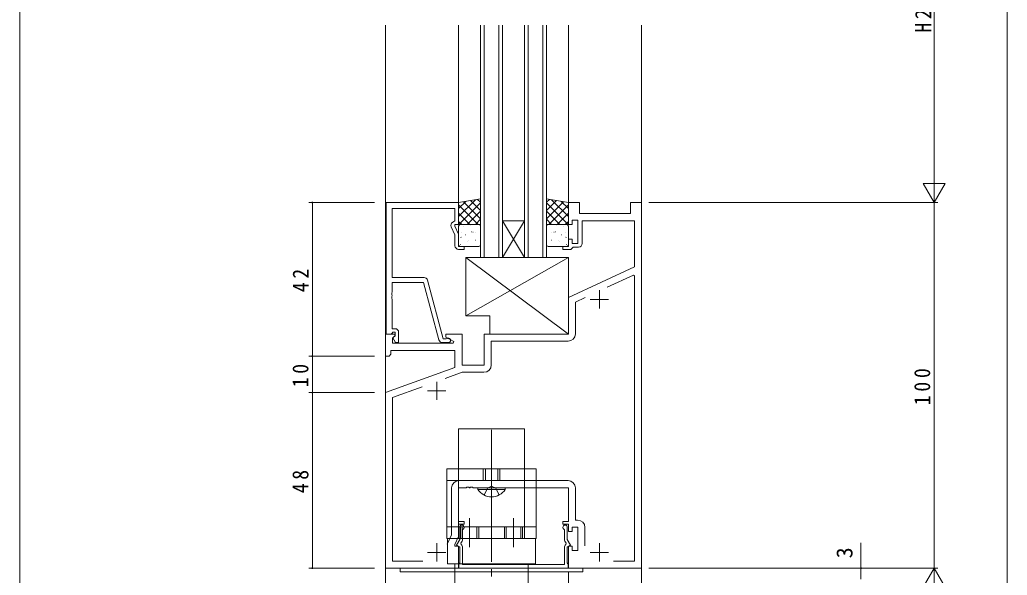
# Model space of a CAD drawing. Units: millimetres, scale not verified. Extents: x -567 to 567, y -403 to 403.
# Drawn here: x -562.7 to -292.7, y 69.6 to 221.5 of the extents above; entities that cross this region are included whole.
import ezdxf
from ezdxf.enums import TextEntityAlignment as Align

# ---------------------------------------------------------------- set-up
doc = ezdxf.new("R2010")
doc.units = ezdxf.units.MM
doc.header["$LTSCALE"] = 2
doc.linetypes.add('USER2', pattern=[13, 10, -1, 1, -1])
doc.linetypes.add('USER4', pattern=[4, 3, -1])
for name, color, linetype, lineweight in [('0-1_YKK_ZWAK', 7, 'Continuous', 18), ('0-3_YKK_11', 7, 'Continuous', 18), ('0-4_YKK_12', 2, 'Continuous', 18), ('0-5_YKK_13', 4, 'Continuous', 18), ('0-6_YKK_D', 6, 'Continuous', 18)]:
    doc.layers.add(name, color=color, linetype=linetype, lineweight=lineweight)
doc.styles.add('ＭＳ ゴシック', font='')
doc.styles.get('ＭＳ ゴシック').set_extended_font_data('MS Gothic')

msp = doc.modelspace()

# ---------------------------------------------------------------- linework, layer by layer
at = {"layer": '0-1_YKK_ZWAK'}
msp.add_line((-562.726, -351), (-562.726, 399), dxfattribs=at)
at = {"layer": '0-3_YKK_11'}
for p, q in [((-462.526, 171.5), (-442.726, 171.5)), ((-462.526, 135.5), (-462.526, 171.5)), ((-442.726, 171.5), (-442.726, 165.5)), ((-412.726, 171.5), (-412.726, 165.5)), ((-409.726, 171.5), (-412.726, 171.5)), ((-409.726, 168.5), (-409.726, 171.5)), ((-395.726, 171.5), (-395.726, 168.5)), ((-392.726, 171.5), (-395.726, 171.5)), ((-392.726, 71.5), (-392.726, 171.5)), ((-460.896, 169.87), (-460.896, 151)), ((-443.726, 169.87), (-460.896, 169.87)), ((-443.726, 166.5), (-443.726, 169.87)), ((-395.726, 168.5), (-409.726, 168.5)), ((-443.726, 162.634), (-444.759, 164.849)), ((-444.353, 166.138), (-443.726, 166.5)), ((-443.726, 165.5), (-443.726, 165)), ((-442.726, 165.5), (-443.726, 165.5)), ((-443.726, 165), (-442.726, 162.855)), ((-412.726, 165.5), (-411.726, 165.5)), ((-411.726, 166.7), (-410.126, 166.7)), ((-411.726, 165.5), (-411.726, 166.7)), ((-410.126, 166.7), (-410.126, 160.3)), ((-408.926, 166.5), (-394.656, 166.5)), ((-408.926, 160.3), (-408.926, 166.5)), ((-394.656, 166.5), (-394.656, 153.926)), ((-443.726, 159.7), (-443.726, 162.634)), ((-442.726, 162.855), (-442.726, 159.5)), ((-442.726, 159.5), (-441.226, 159.5)), ((-441.226, 159.5), (-441.226, 158.7)), ((-414.226, 159.5), (-414.226, 158.7)), ((-412.726, 159.5), (-414.226, 159.5)), ((-412.726, 161.5), (-412.726, 159.5)), ((-411.726, 161.5), (-412.726, 161.5)), ((-411.726, 160.3), (-411.726, 161.5)), ((-410.126, 160.3), (-411.726, 160.3)), ((-411.726, 159), (-411.426, 159.3)), ((-411.426, 159.3), (-409.926, 159.3)), ((-441.226, 158.7), (-442.726, 158.7)), ((-414.226, 158.7), (-412.026, 158.7)), ((-412.026, 158.7), (-411.726, 159)), ((-394.656, 153.926), (-412.726, 145.5)), ((-394.934, 151.667), (-402.103, 148.324)), ((-394.656, 151.49), (-394.934, 151.667)), ((-394.656, 73.43), (-394.656, 151.49)), ((-460.896, 151), (-452.195, 151)), ((-460.896, 149.6), (-460.896, 146.958)), ((-452.295, 149.6), (-460.896, 149.6)), ((-448.099, 133.941), (-452.295, 149.6)), ((-451.229, 150.259), (-446.926, 134.2)), ((-460.896, 146.958), (-461.016, 146.775)), ((-461.016, 146.775), (-461.016, 146.225)), ((-461.016, 146.225), (-460.896, 146.042)), ((-460.896, 145.958), (-461.016, 145.775)), ((-460.896, 146.042), (-460.896, 145.958)), ((-404.226, 147.5), (-404.226, 142.5)), ((-461.016, 145.775), (-461.016, 145.225)), ((-461.016, 145.225), (-460.896, 145.042)), ((-460.896, 145.042), (-460.896, 137)), ((-412.726, 145.5), (-412.726, 135.5)), ((-408.137, 145.51), (-410.796, 144.27)), ((-410.796, 144.27), (-410.796, 135.57)), ((-406.726, 145), (-401.726, 145)), ((-462.726, 135.5), (-462.726, 129.5)), ((-460.25, 135.5), (-462.726, 135.5)), ((-461.196, 135.5), (-462.526, 135.5)), ((-460.896, 135.8), (-461.196, 135.5)), ((-460.896, 137), (-460.126, 137)), ((-460.696, 136), (-460.896, 135.8)), ((-460.796, 134.406), (-460.09, 135.112)), ((-460.7, 134.5), (-460.126, 135.074)), ((-460.126, 136), (-460.696, 136)), ((-460.09, 135.112), (-460.25, 135.5)), ((-460.126, 135.074), (-460.126, 136)), ((-459.126, 136), (-459.126, 133.2)), ((-446.226, 135.5), (-446.226, 134.7)), ((-441.726, 135.5), (-446.226, 135.5)), ((-441.726, 127), (-441.726, 135.5)), ((-435.726, 135.5), (-435.726, 127)), ((-412.726, 135.5), (-435.726, 135.5)), ((-460.796, 133), (-460.796, 134.406)), ((-444.182, 133), (-460.796, 133)), ((-459.949, 133.2), (-460.7, 134.5)), ((-459.126, 133.2), (-459.949, 133.2)), ((-445.526, 133.2), (-447.133, 133.2)), ((-446.926, 134.2), (-446.092, 134.2)), ((-446.226, 134.7), (-444.061, 133.45)), ((-446.092, 134.2), (-445.903, 134.267)), ((-444.061, 133.45), (-444.182, 133)), ((-433.796, 133.57), (-433.796, 127.07)), ((-412.796, 133.57), (-433.796, 133.57)), ((-461.726, 129.5), (-461.226, 130)), ((-461.226, 131.07), (-443.726, 131.07)), ((-461.226, 130), (-461.226, 131.07)), ((-443.726, 131.07), (-443.726, 126.415)), ((-462.726, 129.5), (-461.726, 129.5)), ((-435.726, 127), (-441.726, 127)), ((-443.726, 126.415), (-462.726, 119.5)), ((-441.78, 125.07), (-446.392, 123.391)), ((-435.796, 125.07), (-441.78, 125.07)), ((-448.726, 122.5), (-448.726, 117.5)), ((-462.726, 119.5), (-462.726, 71.5)), ((-452.694, 121.098), (-460.796, 118.149)), ((-451.226, 120), (-446.226, 120)), ((-460.796, 118.149), (-460.796, 73.43)), ((-442.656, 95.43), (-412.796, 95.43)), ((-444.656, 80.572), (-444.656, 93.43)), ((-442.726, 93.5), (-440.684, 93.5)), ((-442.726, 84.3), (-442.726, 93.5)), ((-440.684, 93.5), (-440.501, 93.62)), ((-440.501, 93.62), (-439.951, 93.62)), ((-439.951, 93.62), (-439.768, 93.5)), ((-439.768, 93.5), (-439.684, 93.5)), ((-439.684, 93.5), (-439.501, 93.62)), ((-439.501, 93.62), (-438.951, 93.62)), ((-438.951, 93.62), (-438.768, 93.5)), ((-438.768, 93.5), (-412.726, 93.5)), ((-412.726, 93.5), (-412.726, 84.3)), ((-410.796, 93.43), (-410.796, 84.63)), ((-441.226, 84.3), (-442.726, 84.3)), ((-441.226, 83.5), (-441.226, 84.3)), ((-414.226, 84.3), (-414.226, 83.5)), ((-412.726, 84.3), (-414.226, 84.3)), ((-410.796, 84.63), (-410.196, 84.63)), ((-442.726, 83.5), (-441.226, 83.5)), ((-442.726, 80.144), (-442.726, 83.5)), ((-442.426, 82.7), (-442.426, 79.351)), ((-441.626, 81.952), (-441.493, 82.201)), ((-441.626, 79.405), (-441.626, 81.952)), ((-414.226, 83.5), (-412.726, 83.5)), ((-413.959, 82.201), (-413.826, 81.952)), ((-413.826, 81.952), (-413.826, 79.405)), ((-413.026, 79.351), (-413.026, 82.7)), ((-412.726, 83.5), (-412.726, 81.5)), ((-412.726, 81.5), (-411.726, 81.5)), ((-411.726, 82.7), (-410.126, 82.7)), ((-411.726, 81.5), (-411.726, 82.7)), ((-410.126, 82.7), (-410.126, 76.3)), ((-408.196, 82.63), (-408.196, 77.6)), ((-445.821, 78.073), (-444.656, 80.572)), ((-443.726, 78), (-442.726, 80.144)), ((-442.426, 79.351), (-443.336, 77.775)), ((-442.098, 78.319), (-441.76, 78.905)), ((-442.02, 77.93), (-442.098, 78.319)), ((-413.692, 78.905), (-413.354, 78.319)), ((-413.354, 78.319), (-413.432, 77.93)), ((-412.116, 77.775), (-413.026, 79.351)), ((-451.226, 75.8), (-446.226, 75.8)), ((-448.726, 78.3), (-448.726, 73.3)), ((-443.726, 77.5), (-443.726, 78)), ((-442.726, 77.5), (-443.726, 77.5)), ((-443.336, 77.775), (-442.426, 77.25)), ((-442.726, 71.5), (-442.726, 77.5)), ((-442.426, 77.25), (-442.426, 72.933)), ((-441.626, 72.5), (-441.626, 77.135)), ((-413.826, 77.135), (-413.826, 72.5)), ((-413.026, 77.25), (-412.116, 77.775)), ((-413.026, 72.933), (-413.026, 77.25)), ((-412.726, 77.5), (-412.726, 71.5)), ((-411.726, 77.5), (-412.726, 77.5)), ((-411.726, 76.3), (-411.726, 77.5)), ((-410.126, 76.3), (-411.726, 76.3)), ((-406.726, 75.8), (-401.726, 75.8)), ((-404.226, 78.3), (-404.226, 73.3)), ((-460.796, 73.43), (-452.535, 73.43)), ((-442.426, 72.933), (-442.576, 72.673)), ((-412.876, 72.673), (-413.026, 72.933)), ((-400.417, 73.43), (-394.656, 73.43)), ((-400.417, 73.43), (-394.656, 73.43)), ((-462.726, 71.5), (-442.726, 71.5)), ((-442.576, 72.673), (-442.676, 72.5)), ((-442.676, 72.5), (-442.676, 71.5)), ((-442.676, 71.5), (-412.776, 71.5)), ((-413.826, 72.5), (-441.626, 72.5)), ((-412.776, 72.5), (-412.876, 72.673)), ((-412.776, 71.5), (-412.776, 72.5)), ((-412.726, 71.5), (-392.726, 71.5))]:
    msp.add_line(p, q, dxfattribs=at)
for centre, radius, start, end in [((-443.853, 165.272), 1, 120.00002, 205.00003), ((-442.726, 159.7), 1, 180.00001, 269.99999), ((-409.926, 160.3), 1, 270.00001, 359.99999), ((-452.195, 150), 1, 14.99997, 89.99998), ((-460.126, 136), 1, 0.00001, 89.99999), ((-412.796, 135.57), 2, 270.00001, 359.99999), ((-447.133, 134.2), 1, 195, 270.00001), ((-445.526, 133.8), 0.6, 270.00003, 128.94244), ((-435.796, 127.07), 2, 270.00001, 359.99999), ((-442.656, 93.43), 2, 90.00001, 179.99999), ((-412.796, 93.43), 2, 0.00001, 89.99999), ((-410.196, 82.63), 2, 0.00001, 89.99999), ((-441.826, 82.7), 0.6, 303.74896, 179.99997), ((-413.626, 82.7), 0.6, 0.00003, 236.25104), ((-442.626, 79.405), 1, 329.99995, 359.99996), ((-412.826, 79.405), 1, 180.00004, 210.00005), ((-442.626, 77.135), 1, 0.00003, 52.71197), ((-412.826, 77.135), 1, 127.28803, 179.99997)]:
    msp.add_arc(centre, radius, start, end, dxfattribs=at)
at = {"layer": '0-4_YKK_12'}
for p, q in [((-462.726, 220), (-462.726, -73.5)), ((-442.726, 220), (-442.726, 171.3)), ((-436.726, 156.5), (-436.726, 220)), ((-435.726, 220), (-435.726, 156.5)), ((-431.726, 156.5), (-431.726, 220)), ((-430.726, 220), (-430.726, 156.5)), ((-424.726, 156.5), (-424.726, 220)), ((-423.726, 220), (-423.726, 156.5)), ((-419.726, 156.5), (-419.726, 220)), ((-418.726, 220), (-418.726, 156.5)), ((-412.726, 171.3), (-412.726, 220)), ((-392.726, 220), (-392.726, -73.5)), ((-424.726, 156.5), (-430.726, 166.5)), ((-430.726, 156.5), (-424.726, 166.5)), ((-430.726, 166.5), (-424.726, 166.5)), ((-430.726, 156.5), (-436.726, 156.5)), ((-430.726, 156.5), (-424.726, 156.5)), ((-418.726, 156.5), (-424.726, 156.5)), ((-412.726, 70.5), (-412.726, -73.5))]:
    msp.add_line(p, q, dxfattribs=at)
at = {"layer": '0-5_YKK_13'}
for p, q in [((-436.726, 172.5), (-442.726, 171.5)), ((-438.102, 172.271), (-442.726, 167.647)), ((-440.796, 171.822), (-442.726, 169.892)), ((-442.726, 171.5), (-442.726, 165.5)), ((-442.726, 170.834), (-437.392, 165.5)), ((-436.726, 171.402), (-442.628, 165.5)), ((-441.372, 171.726), (-436.726, 167.079)), ((-439.448, 172.046), (-436.726, 169.324)), ((-437.524, 172.367), (-436.726, 171.57)), ((-436.726, 165.5), (-436.726, 172.5)), ((-418.726, 165.5), (-418.726, 172.5)), ((-418.726, 172.5), (-412.726, 171.5)), ((-417.928, 172.367), (-418.726, 171.57)), ((-416.004, 172.046), (-418.726, 169.324)), ((-414.08, 171.726), (-418.726, 167.079)), ((-418.726, 171.402), (-412.824, 165.5)), ((-412.726, 170.834), (-418.06, 165.5)), ((-417.35, 172.271), (-412.726, 167.647)), ((-414.656, 171.822), (-412.726, 169.892)), ((-412.726, 171.5), (-412.726, 165.5)), ((-442.726, 168.589), (-439.637, 165.5)), ((-436.726, 169.157), (-440.383, 165.5)), ((-418.726, 169.157), (-415.069, 165.5)), ((-412.726, 168.589), (-415.815, 165.5)), ((-442.726, 166.344), (-441.882, 165.5)), ((-442.726, 165.5), (-436.726, 165.5)), ((-442.726, 160), (-442.726, 165)), ((-442.226, 165.5), (-437.226, 165.5)), ((-441.491, 164.879), (-441.448, 164.855)), ((-440.099, 165.405), (-440.092, 165.398)), ((-439.415, 165.312), (-439.371, 165.288)), ((-436.726, 166.912), (-438.138, 165.5)), ((-436.726, 165), (-436.726, 160)), ((-418.726, 166.912), (-417.314, 165.5)), ((-412.726, 165.5), (-418.726, 165.5)), ((-418.726, 165), (-418.726, 160)), ((-413.226, 165.5), (-418.226, 165.5)), ((-416.037, 165.312), (-416.081, 165.288)), ((-415.353, 165.405), (-415.36, 165.398)), ((-413.961, 164.879), (-414.005, 164.855)), ((-412.726, 166.344), (-413.57, 165.5)), ((-412.726, 160), (-412.726, 165)), ((-442.09, 162.008), (-442.043, 161.92)), ((-441.918, 163.423), (-441.912, 163.415)), ((-440.848, 162.688), (-440.804, 162.664)), ((-439.2, 163.533), (-439.154, 163.444)), ((-438.824, 163.422), (-438.78, 163.398)), ((-438.157, 163.238), (-438.151, 163.23)), ((-436.747, 163.854), (-436.726, 163.843)), ((-418.705, 163.854), (-418.726, 163.843)), ((-417.295, 163.238), (-417.301, 163.23)), ((-416.628, 163.422), (-416.672, 163.398)), ((-416.252, 163.533), (-416.298, 163.444)), ((-414.604, 162.688), (-414.648, 162.664)), ((-413.534, 163.423), (-413.541, 163.415)), ((-413.362, 162.008), (-413.409, 161.92)), ((-442.282, 160.064), (-442.238, 160.04)), ((-437.226, 159.5), (-442.226, 159.5)), ((-440.257, 160.798), (-440.213, 160.774)), ((-439.943, 161.218), (-439.937, 161.21)), ((-438.181, 161.23), (-438.137, 161.206)), ((-418.226, 159.5), (-413.226, 159.5)), ((-417.271, 161.23), (-417.315, 161.206)), ((-415.509, 161.218), (-415.515, 161.21)), ((-415.195, 160.798), (-415.239, 160.774)), ((-413.17, 160.064), (-413.214, 160.04)), ((-440.725, 156.5), (-412.726, 135.5)), ((-440.725, 140.5), (-412.726, 156.5)), ((-440.725, 156.5), (-412.726, 156.5)), ((-440.725, 140.5), (-440.725, 156.5)), ((-412.726, 156.5), (-412.726, 135.5)), ((-434.226, 140.5), (-440.725, 140.5)), ((-434.226, 135.5), (-434.226, 140.5)), ((-412.726, 135.5), (-434.226, 135.5)), ((-442.726, 79.63), (-442.726, 109.63)), ((-424.726, 109.63), (-442.726, 109.63)), ((-424.726, 79.63), (-424.726, 109.63)), ((-445.926, 98.63), (-445.926, 79.63)), ((-445.926, 98.63), (-421.526, 98.63)), ((-421.526, 98.63), (-421.526, 79.63)), ((-437.476, 93.5), (-429.976, 93.5)), ((-437.476, 92.991), (-437.476, 93.5)), ((-437.476, 92.991), (-429.976, 92.991)), ((-429.976, 92.991), (-429.976, 93.5)), ((-445.926, 82.83), (-421.526, 82.83)), ((-445.926, 79.63), (-421.526, 79.63)), ((-421.726, 79.63), (-445.726, 79.63)), ((-445.726, 79.63), (-445.726, 72.633)), ((-421.726, 79.63), (-421.726, 72.633)), ((-458.726, 71.5), (-408.726, 71.5)), ((-458.726, 70.5), (-458.726, 71.5)), ((-458.726, 70.5), (-408.726, 70.5)), ((-445.726, 72.633), (-421.726, 72.633)), ((-443.726, 72.633), (-443.726, 67.497)), ((-423.726, 72.633), (-423.726, 67.497)), ((-408.726, 70.5), (-408.726, 71.5))]:
    msp.add_line(p, q, dxfattribs=at)
at = {"layer": '0-5_YKK_13', "linetype": 'USER2'}
for p, q in [((-433.726, 47.196), (-433.726, 109.297)), ((-433.726, 88.5), (-433.726, 106)), ((-433.726, 100.328), (-433.726, 93.818)), ((-439.726, 77.269), (-439.726, 85.191)), ((-427.726, 77.269), (-427.726, 85.191))]:
    msp.add_line(p, q, dxfattribs=at)
at = {"layer": '0-5_YKK_13', "linetype": 'USER4'}
for p, q in [((-435.976, 98.63), (-435.976, 95.43)), ((-435.426, 95.43), (-435.426, 98.63)), ((-432.026, 95.43), (-432.026, 98.63)), ((-431.476, 98.63), (-431.476, 95.43)), ((-445.926, 95.43), (-421.526, 95.43)), ((-435.776, 91.491), (-434.871, 93.346)), ((-434.871, 93.346), (-433.726, 93.955)), ((-432.581, 93.346), (-433.726, 93.955)), ((-431.676, 91.491), (-432.581, 93.346)), ((-442.226, 79.63), (-442.226, 82.83)), ((-441.726, 79.63), (-441.726, 82.83)), ((-437.726, 79.63), (-437.726, 82.83)), ((-437.226, 79.63), (-437.226, 82.83)), ((-430.226, 79.63), (-430.226, 82.83)), ((-429.726, 79.63), (-429.726, 82.83)), ((-425.726, 79.63), (-425.726, 82.83)), ((-425.226, 79.63), (-425.226, 82.83))]:
    msp.add_line(p, q, dxfattribs=at)
at = {"layer": '0-5_YKK_13'}
for centre, radius, start, end in [((-442.226, 165), 0.5, 90, 180), ((-437.226, 165), 0.5, 0, 90), ((-418.226, 165), 0.5, 90, 180), ((-413.226, 165), 0.5, 0, 90), ((-442.226, 160), 0.5, 180, 270), ((-437.226, 160), 0.5, 270, 0), ((-418.226, 160), 0.5, 180, 270), ((-413.226, 160), 0.5, 270, 0), ((-433.726, 95.527), 4.527, 214.06671, 325.93329)]:
    msp.add_arc(centre, radius, start, end, dxfattribs=at)
at = {"layer": '0-6_YKK_D'}
for p, q in [((-312.726, 177.5), (-312.726, 265.5)), ((-292.726, 264.5), (-292.726, -221.5)), ((-312.726, 171.5), (-312.726, 181.892)), ((-309.726, 176.696), (-315.726, 176.696)), ((-312.726, 171.5), (-315.726, 176.696)), ((-312.726, 171.5), (-309.726, 176.696)), ((-465.726, 171.5), (-483.726, 171.5)), ((-482.726, 171.5), (-482.726, 129.5)), ((-390.726, 171.5), (-311.726, 171.5)), ((-390.726, 171.5), (-311.726, 171.5)), ((-312.726, 71.5), (-312.726, 171.5)), ((-465.726, 129.5), (-483.726, 129.5)), ((-465.726, 129.5), (-483.726, 129.5)), ((-482.726, 129.5), (-482.726, 119.5)), ((-465.726, 119.5), (-483.726, 119.5)), ((-465.726, 119.5), (-483.726, 119.5)), ((-482.726, 119.5), (-482.726, 71.5)), ((-332.726, 71.5), (-332.726, 78.4)), ((-465.726, 71.5), (-483.726, 71.5)), ((-390.726, 71.5), (-311.726, 71.5)), ((-390.726, 71.5), (-331.726, 71.5)), ((-390.726, 71.5), (-311.726, 71.5)), ((-332.726, 68.5), (-332.726, 71.5)), ((-312.726, 71.5), (-315.726, 66.304)), ((-312.726, 71.5), (-312.726, 61.108)), ((-312.726, 71.5), (-309.726, 66.304))]:
    msp.add_line(p, q, dxfattribs=at)
for centre, start, end in [((-482.726, 171.5), 90, 270), ((-482.726, 171.5), 270, 90), ((-482.726, 129.5), 90, 270), ((-482.726, 129.5), 90, 270), ((-482.726, 129.5), 270, 90), ((-482.726, 129.5), 270, 90), ((-482.726, 119.5), 90, 270), ((-482.726, 119.5), 90, 270), ((-482.726, 119.5), 270, 90), ((-482.726, 119.5), 270, 90), ((-482.726, 71.5), 90, 270), ((-482.726, 71.5), 270, 90), ((-332.726, 71.5), 90, 270), ((-332.726, 71.5), 270, 90)]:
    msp.add_arc(centre, 0.106, start, end, dxfattribs=at)

# ---------------------------------------------------------------- texts
at = {"layer": '0-6_YKK_D', "color": 7, "style": 'ＭＳ ゴシック'}
msp.add_text('3', height=4.399, rotation=90, dxfattribs=at).set_placement((-333.726, 74.2), align=Align.BOTTOM_LEFT)
at = {"layer": '0-6_YKK_D', "color": 7, "char_height": 4.399, "attachment_point": 7, "rotation": 90, "style": 'ＭＳ ゴシック'}
for s, insert in [('\\T1.37;\\W0.9;H2', (-313.526, 217.98)), ('\\T1.37;\\W0.9;42', (-483.726, 146.98)), ('\\T1.37;\\W0.9;10', (-483.726, 120.98)), ('\\T1.38;\\W0.9;100', (-313.726, 116.06)), ('\\T1.37;\\W0.9;48', (-483.726, 91.98))]:
    msp.add_mtext(s, dxfattribs=dict(at, insert=insert))

doc.saveas('drawing.dxf')
